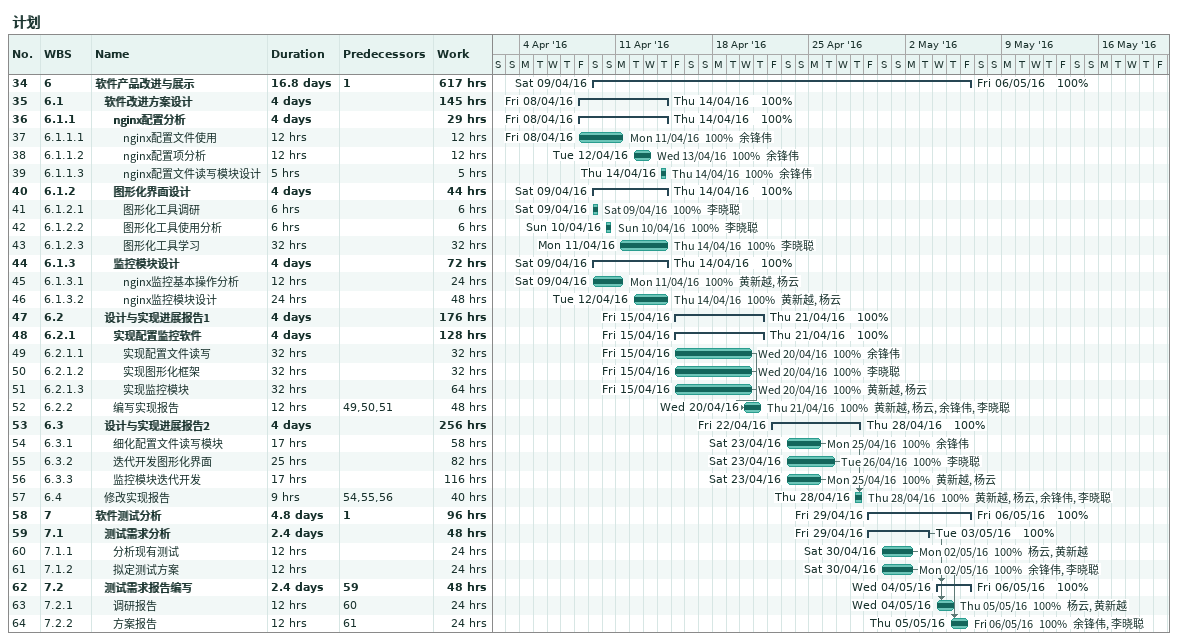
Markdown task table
计划

| ID | WBS | Task | Duration | Start | Finish | Predecessors | Resources | % complete | Work (h) |
|---|---|---|---|---|---|---|---|---|---|
| 34 | 6 | **软件产品改进与展示** | 16.8d | 2016-04-09 | 2016-05-06 | 1 |  | 100 | 617 |
| 35 | 6.1 | **软件改进方案设计** | 4d | 2016-04-08 | 2016-04-14 |  |  | 100 | 145 |
| 36 | 6.1.1 | **nginx配置分析** | 4d | 2016-04-08 | 2016-04-14 |  |  | 100 | 29 |
| 37 | 6.1.1.1 | nginx配置文件使用 | 12h | 2016-04-08 | 2016-04-11 |  | 余锋伟 | 100 | 12 |
| 38 | 6.1.1.2 | nginx配置项分析 | 12h | 2016-04-12 | 2016-04-13 |  | 余锋伟 | 100 | 12 |
| 39 | 6.1.1.3 | nginx配置文件读写模块设计 | 5h | 2016-04-14 | 2016-04-14 |  | 余锋伟 | 100 | 5 |
| 40 | 6.1.2 | **图形化界面设计** | 4d | 2016-04-09 | 2016-04-14 |  |  | 100 | 44 |
| 41 | 6.1.2.1 | 图形化工具调研 | 6h | 2016-04-09 | 2016-04-09 |  | 李晓聪 | 100 | 6 |
| 42 | 6.1.2.2 | 图形化工具使用分析 | 6h | 2016-04-10 | 2016-04-10 |  | 李晓聪 | 100 | 6 |
| 43 | 6.1.2.3 | 图形化工具学习 | 32h | 2016-04-11 | 2016-04-14 |  | 李晓聪 | 100 | 32 |
| 44 | 6.1.3 | **监控模块设计** | 4d | 2016-04-09 | 2016-04-14 |  |  | 100 | 72 |
| 45 | 6.1.3.1 | nginx监控基本操作分析 | 12h | 2016-04-09 | 2016-04-11 |  | 黄新越, 杨云 | 100 | 24 |
| 46 | 6.1.3.2 | nginx监控模块设计 | 24h | 2016-04-12 | 2016-04-14 |  | 黄新越, 杨云 | 100 | 48 |
| 47 | 6.2 | **设计与实现进展报告1** | 4d | 2016-04-15 | 2016-04-21 |  |  | 100 | 176 |
| 48 | 6.2.1 | **实现配置监控软件** | 4d | 2016-04-15 | 2016-04-21 |  |  | 100 | 128 |
| 49 | 6.2.1.1 | 实现配置文件读写 | 32h | 2016-04-15 | 2016-04-20 |  | 余锋伟 | 100 | 32 |
| 50 | 6.2.1.2 | 实现图形化框架 | 32h | 2016-04-15 | 2016-04-20 |  | 李晓聪 | 100 | 32 |
| 51 | 6.2.1.3 | 实现监控模块 | 32h | 2016-04-15 | 2016-04-20 |  | 黄新越, 杨云 | 100 | 64 |
| 52 | 6.2.2 | 编写实现报告 | 12h | 2016-04-20 | 2016-04-21 | 49, 50, 51 | 黄新越, 杨云, 余锋伟, 李晓聪 | 100 | 48 |
| 53 | 6.3 | **设计与实现进展报告2** | 4d | 2016-04-22 | 2016-04-28 |  |  | 100 | 256 |
| 54 | 6.3.1 | 细化配置文件读写模块 | 17h | 2016-04-23 | 2016-04-25 |  | 余锋伟 | 100 | 58 |
| 55 | 6.3.2 | 迭代开发图形化界面 | 25h | 2016-04-23 | 2016-04-26 |  | 李晓聪 | 100 | 82 |
| 56 | 6.3.3 | 监控模块迭代开发 | 17h | 2016-04-23 | 2016-04-25 |  | 黄新越, 杨云 | 100 | 116 |
| 57 | 6.4 | 修改实现报告 | 9h | 2016-04-28 | 2016-04-28 | 54, 55, 56 | 黄新越, 杨云, 余锋伟, 李晓聪 | 100 | 40 |
| 58 | 7 | **软件测试分析** | 4.8d | 2016-04-29 | 2016-05-06 | 1 |  | 100 | 96 |
| 59 | 7.1 | **测试需求分析** | 2.4d | 2016-04-29 | 2016-05-03 |  |  | 100 | 48 |
| 60 | 7.1.1 | 分析现有测试 | 12h | 2016-04-30 | 2016-05-02 |  | 杨云, 黄新越 | 100 | 24 |
| 61 | 7.1.2 | 拟定测试方案 | 12h | 2016-04-30 | 2016-05-02 |  | 余锋伟, 李晓聪 | 100 | 24 |
| 62 | 7.2 | **测试需求报告编写** | 2.4d | 2016-05-04 | 2016-05-06 | 59 |  | 100 | 48 |
| 63 | 7.2.1 | 调研报告 | 12h | 2016-05-04 | 2016-05-05 | 60 | 杨云, 黄新越 | 100 | 24 |
| 64 | 7.2.2 | 方案报告 | 12h | 2016-05-05 | 2016-05-06 | 61 | 余锋伟, 李晓聪 | 100 | 24 |
